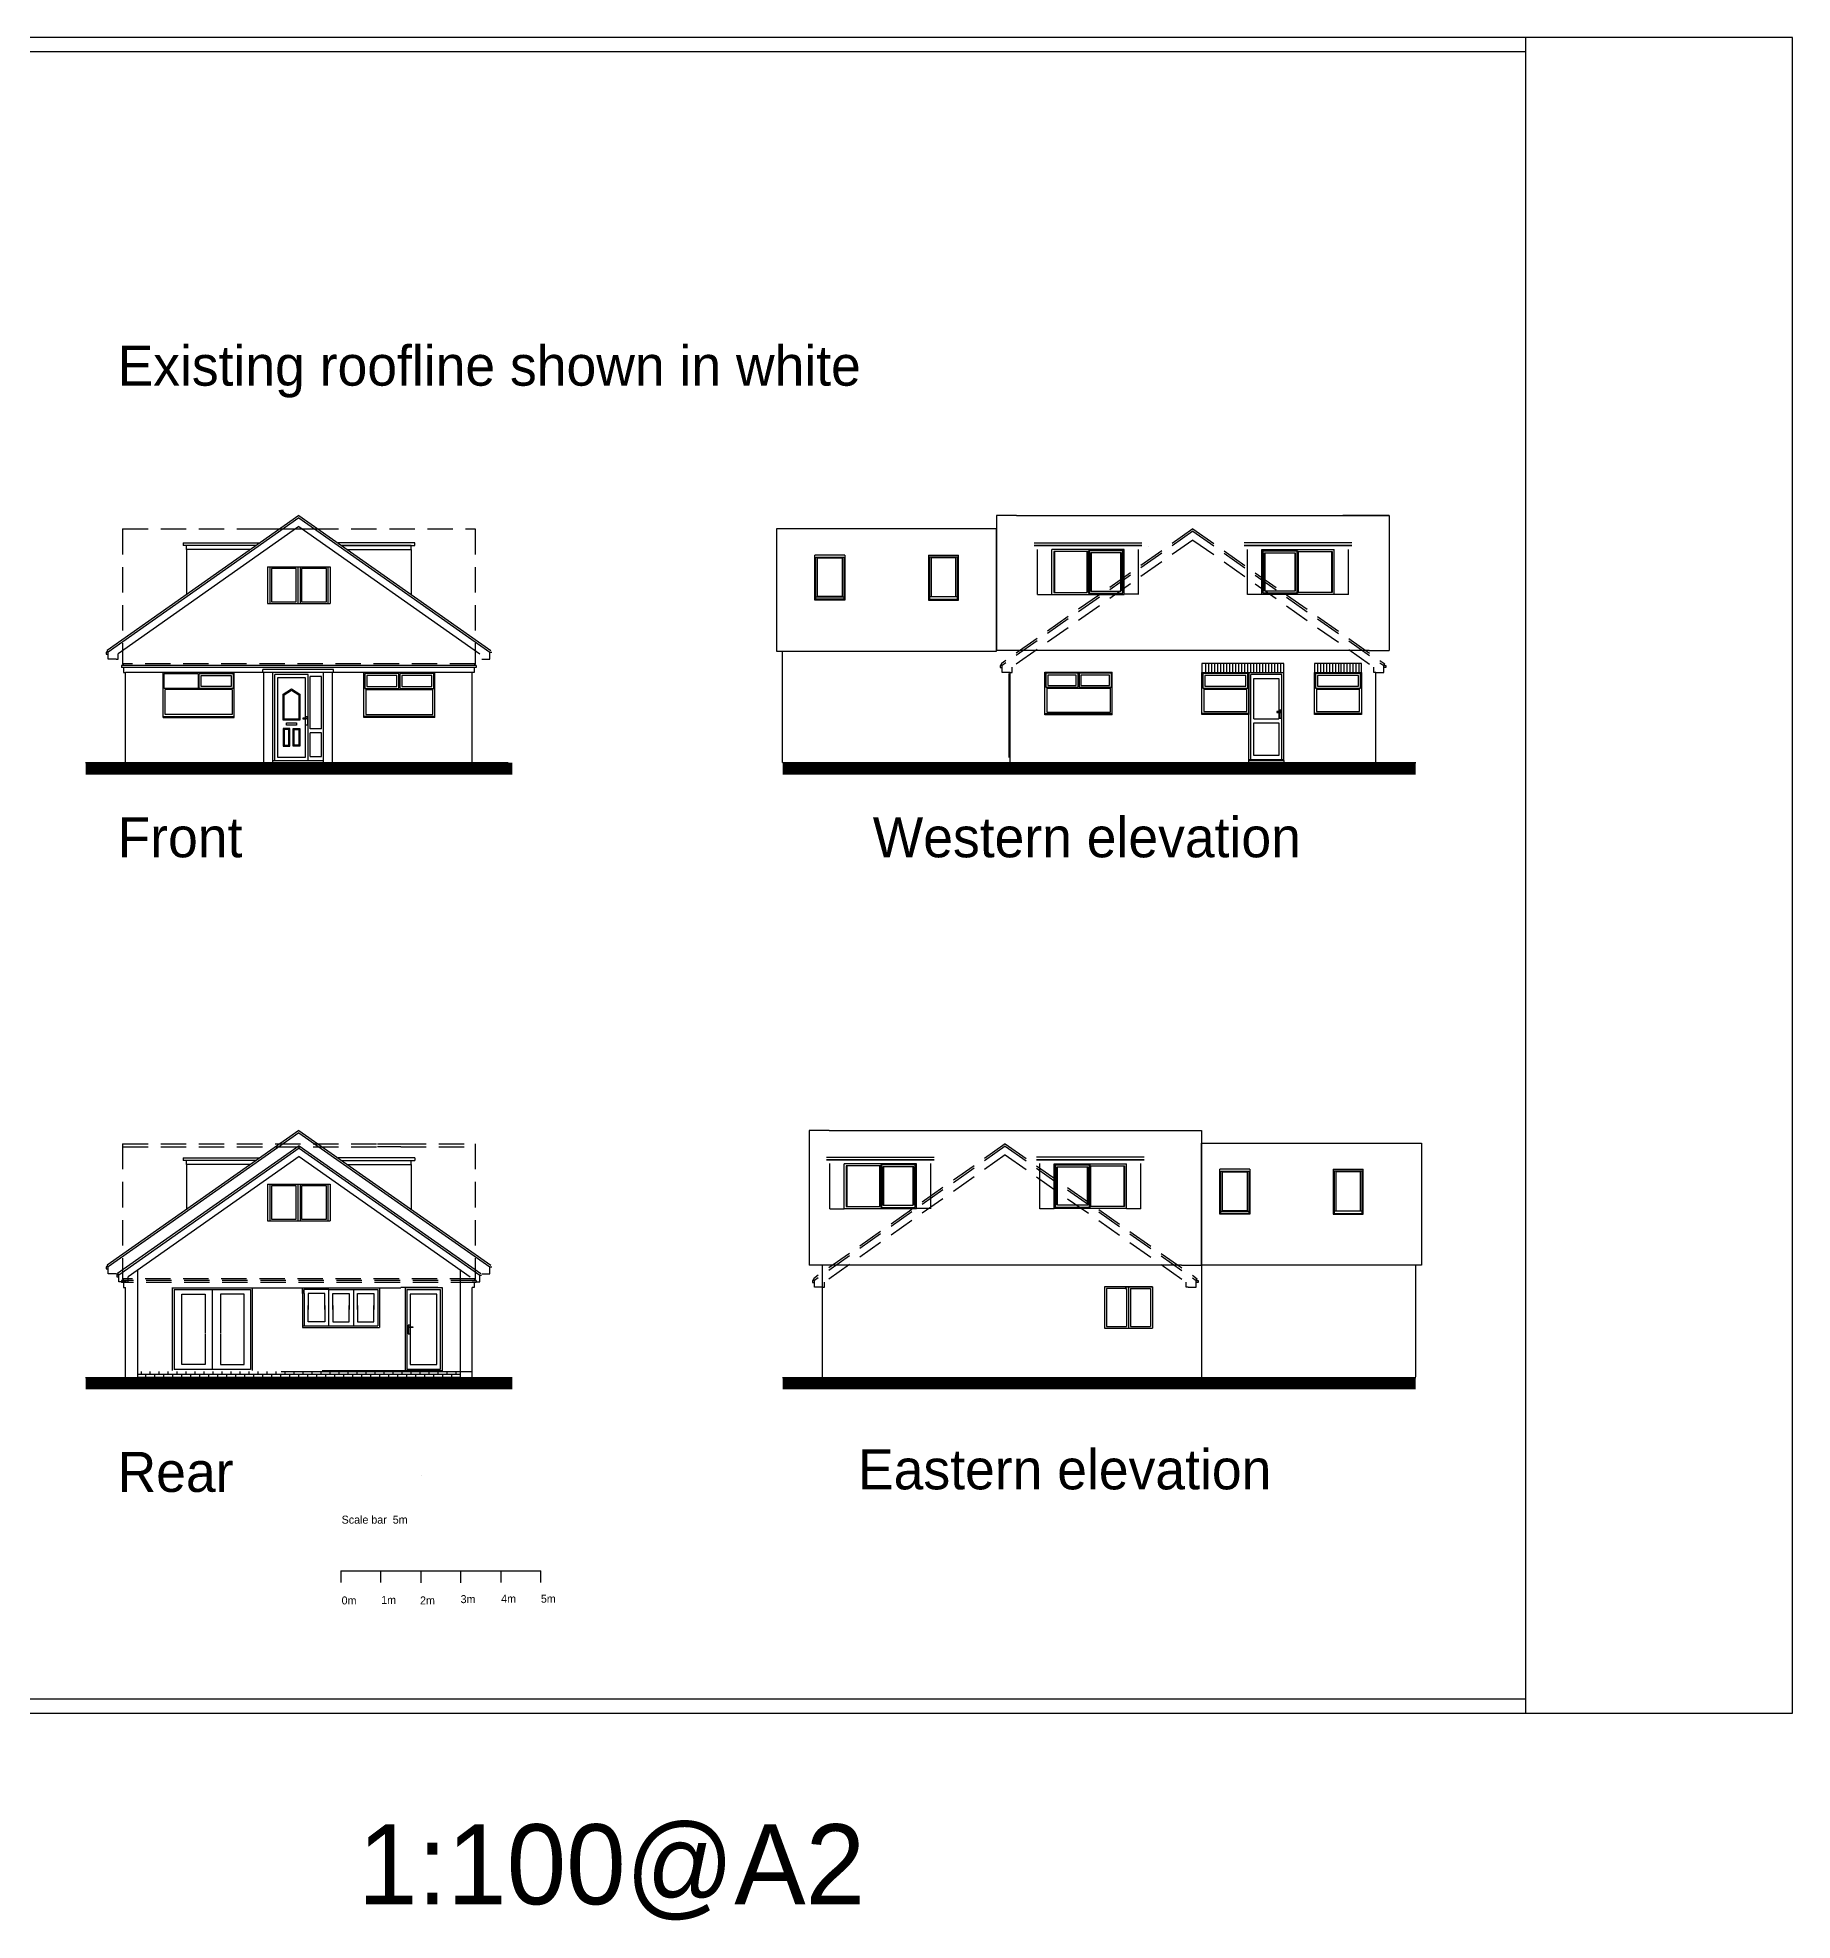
# Model space of a CAD drawing. Header units: millimetres. Extents: x 172500 to 842273, y -2500 to 360123.
# Drawn here: x 210652 to 254520, y 87036 to 134088 of the extents above; entities that cross this region are included whole.
import ezdxf

# ---------------------------------------------------------------- set-up
doc = ezdxf.new("R2010")
doc.units = ezdxf.units.MM
doc.linetypes.add('DASHED', pattern=[19.05, 12.7, -6.35])
doc.layers.add('A2  --  Defpoints', color=16, linetype='Continuous', plot=False)
doc.layers.add('A2  --  Viewport', color=243, linetype='Continuous', plot=False)
for name, color, linetype in [('A2 - 1 (0.13mm)', 1, 'Continuous'), ('A2 - Elevation - Detail', 8, 'Continuous'), ('A2 - Elevation - Main Detail', 1, 'Continuous'), ('A2 - Elevation - Wall', 7, 'Continuous'), ('A2 - Elevation - Windoors', 2, 'Continuous'), ('A2 - Hatch - Brick', 8, 'Continuous'), ('A2 - Plan - Windoors', 2, 'Continuous'), ('A2 - Proposal - Line', 100, 'Continuous')]:
    doc.layers.add(name, color=color, linetype=linetype)
doc.styles.add('A2', font='')
doc.styles.get("Standard").update_dxf_attribs({"font": ''})
doc.styles.get('A2').set_extended_font_data('Poppins Light')
doc.styles.get('Standard').set_extended_font_data('Poppins Light')

# ---------------------------------------------------------------- blocks, each defined once
blk = doc.blocks.new('*U78')
at = {"layer": 'A2  --  Defpoints', "color": 1}
blk.add_lwpolyline([(-29700, -2525), (29520, -2525), (29520, 39352), (-29700, 39352)], close=True, dxfattribs=at)
at = {"layer": 'A2  --  Viewport'}
blk.add_line((22845, 39352), (22845, -2525), dxfattribs=at)
blk.add_lwpolyline([(22845, -2175), (-29350, -2175), (-29350, 39002), (22845, 39002)], dxfattribs=at)
at = {"layer": 'A2  --  Defpoints', "color": 1, "insert": (0, -6500), "char_height": 2000, "width": 35600.3, "attachment_point": 5, "style": 'A2'}
blk.add_mtext('1:100@A2', dxfattribs=at)

msp = doc.modelspace()

# ---------------------------------------------------------------- hatches: boundary and pattern name
at = {"layer": 'A2 - Hatch - Brick'}
h = msp.add_hatch(dxfattribs=at)
h.set_pattern_fill('AR-BRSTD', color=256, scale=1.107)
h.set_pattern_definition([(0, (-30143.53, -72693.64), (0, 74.990173), []), (90, (-30143.53, -72693.64), (-112.4712, 74.990173), [74.99017, -74.99017])])
h.paths.add_polyline_path([(221216.9, 100604.9), (221216.9, 100754.9), (213151.9, 100754.9), (213151.9, 100604.9)])

# ---------------------------------------------------------------- linework, layer by layer
at = {"layer": 'A2 - 1 (0.13mm)'}
for p, q in [((217184.4, 122145.8), (212387.7, 118773.6)), ((217184.4, 122086.2), (212414.4, 118732.8)), ((217184.4, 121868.5), (212664.4, 118690.9)), ((217184.4, 122145.8), (221981.1, 118773.6)), ((217184.4, 122086.2), (221954.4, 118732.8)), ((217184.4, 121868.5), (221704.4, 118690.9)), ((234627.1, 122145), (234627.1, 121810)), ((244442.1, 122145), (243280.1, 122145)), ((243280.1, 122145), (243280.1, 122145)), ((214288.7, 121458.9), (216207.3, 121458.9)), ((216118, 121396.1), (214288.7, 121396.1)), ((214375.4, 121295.8), (214375.4, 121396.1)), ((220080.1, 121458.9), (218161.5, 121458.9)), ((219993.4, 121396.1), (218250.7, 121396.1)), ((218250.7, 121396.1), (220080.1, 121396.1)), ((219993.4, 121295.8), (219993.4, 121396.1)), ((220080.1, 121396.1), (220080.1, 121458.9)), ((234627.1, 121810), (233935.1, 121810)), ((234627.1, 121810), (234627.1, 121810)), ((235566.1, 121459.9), (238253.1, 121459.9)), ((235566.1, 121397.1), (238253.1, 121397.1)), ((238253.1, 121397.1), (235566.1, 121397.1)), ((243503.1, 121459.9), (240816.1, 121459.9)), ((243503.1, 121397.1), (240816.1, 121397.1)), ((240816.1, 121397.1), (243503.1, 121397.1)), ((215975.3, 121295.8), (214375.4, 121295.8)), ((218393.4, 121295.8), (219993.4, 121295.8)), ((235649.2, 120172), (235649.2, 121299.9)), ((236003.9, 120172), (236003.9, 121296.8)), ((237815.2, 121296.8), (236003.9, 121296.8)), ((236909, 121245.8), (236070, 121245.8)), ((237815.2, 120178.4), (237815.2, 121296.8)), ((238170, 120172), (238170, 121299.9)), ((238426.8, 121376.5), (238426.8, 121376.5)), ((240899.2, 120172), (240899.2, 121299.9)), ((241254, 120178.4), (241254, 121296.8)), ((241254, 121296.8), (243065.2, 121296.8)), ((242160.2, 121245.8), (242999.2, 121245.8)), ((243065.2, 120172), (243065.2, 121296.8)), ((243420, 120172), (243420, 121299.9)), ((235649.2, 120172), (236003.9, 120172)), ((236003.9, 120174.3), (237815.2, 120174.3)), ((238170, 120178.4), (237815.2, 120178.4)), ((240899.2, 120178.4), (241254, 120178.4)), ((243065.2, 120174.3), (241254, 120174.3)), ((243420, 120172), (243065.2, 120172)), ((229274.1, 115972.7), (229274.1, 118757.2)), ((212751.9, 118395.9), (212751.9, 118345.9)), ((212801.9, 118345.9), (212801.9, 118221.6)), ((212801.9, 118221.6), (212851.9, 118221.6)), ((221566.9, 118221.6), (221516.9, 118221.6)), ((221566.9, 118345.9), (221566.9, 118221.6)), ((221616.9, 118395.9), (221616.9, 118345.9)), ((217184.4, 106779), (212387.7, 103406.9)), ((217184.4, 106719.4), (212414.4, 103366)), ((217191.2, 106391.4), (212652.5, 103200.6)), ((217184.4, 106779), (221981.1, 103406.9)), ((217184.4, 106719.4), (221954.4, 103366)), ((217191.2, 106391.4), (221730, 103200.6)), ((217191.2, 106335), (212677.7, 103162)), ((217191.2, 106129.1), (212914.3, 103122.3)), ((214288.7, 106092.1), (216207.3, 106092.1)), ((214288.7, 106092.1), (214288.7, 106029.4)), ((216118, 106029.4), (214288.7, 106029.4)), ((214375.4, 105929.1), (214375.4, 106029.4)), ((215975.3, 105929.1), (214375.4, 105929.1)), ((217191.2, 106335), (221704.7, 103162)), ((217191.2, 106129.1), (221468.2, 103122.3)), ((220080.1, 106092.1), (218161.5, 106092.1)), ((218250.7, 106029.4), (220080.1, 106029.4)), ((218393.4, 105929.1), (219993.4, 105929.1)), ((219993.4, 105929.1), (219993.4, 106029.4)), ((220080.1, 106092.1), (220080.1, 106029.4)), ((230375.5, 106109.2), (233062.6, 106109.2)), ((230375.5, 106046.4), (233062.6, 106046.4)), ((233062.6, 106046.4), (230375.5, 106046.4)), ((230458.6, 104821.3), (230458.6, 105949.2)), ((230813.4, 104821.3), (230813.4, 105946.1)), ((232624.7, 105946.1), (230813.4, 105946.1)), ((231718.4, 105895.1), (230879.4, 105895.1)), ((232624.7, 104827.7), (232624.7, 105946.1)), ((232979.5, 104821.3), (232979.5, 105949.2)), ((238312.6, 106109.2), (235625.5, 106109.2)), ((238312.6, 106046.4), (235625.5, 106046.4)), ((235625.5, 106046.4), (238312.6, 106046.4)), ((235708.7, 104821.3), (235708.7, 105949.2)), ((236063.4, 104827.7), (236063.4, 105946.1)), ((236063.4, 105946.1), (237874.7, 105946.1)), ((236969.7, 105895.1), (237808.7, 105895.1)), ((237874.7, 104821.3), (237874.7, 105946.1)), ((238229.5, 104821.3), (238229.5, 105949.2)), ((230458.6, 104821.3), (230813.4, 104821.3)), ((230813.4, 104823.6), (232624.7, 104823.6)), ((232979.5, 104827.7), (232624.7, 104827.7)), ((235708.7, 104827.7), (236063.4, 104827.7)), ((237874.7, 104823.6), (236063.4, 104823.6)), ((238229.5, 104821.3), (237874.7, 104821.3)), ((239751.6, 103406.5), (239751.6, 100606.4)), ((245104.6, 100622), (245104.6, 103406.5)), ((212751.9, 103029.2), (212751.9, 102979.2)), ((212801.9, 102979.2), (212801.9, 102854.9)), ((212801.9, 102854.9), (212851.9, 102854.9)), ((221566.9, 102854.9), (221516.9, 102854.9)), ((221566.9, 102979.2), (221566.9, 102854.9)), ((221616.9, 103029.2), (221616.9, 102979.2))]:
    msp.add_line(p, q, dxfattribs=at)
at = {"layer": 'A2 - 1 (0.13mm)', "color": 7, "linetype": 'DASHED', "ltscale": 50}
for p, q in [((212776.9, 121808.9), (212776.9, 118436.7)), ((221591.9, 121808.9), (221591.9, 118436.7))]:
    msp.add_line(p, q, dxfattribs=at)
at = {"layer": 'A2 - 1 (0.13mm)', "color": 0, "linetype": 'DASHED', "ltscale": 50}
for p, q in [((239534.6, 121810), (234737.9, 118437.8)), ((239534.6, 121750.4), (234764.6, 118396.9)), ((239534.6, 121532.7), (235014.6, 118355)), ((239534.6, 121810), (244331.3, 118437.8)), ((239534.6, 121750.4), (244304.6, 118396.9)), ((239534.6, 121532.7), (244054.6, 118355)), ((212776.9, 106442.2), (212776.9, 103070)), ((219144.4, 106442.2), (219729.4, 106442.2)), ((219729.4, 106367.2), (219144.4, 106367.2)), ((221591.9, 106442.2), (221591.9, 103070)), ((234844.1, 106443.7), (230047.4, 103071.5)), ((234844.1, 106384.1), (230074.1, 103030.7)), ((234844.1, 106443.7), (239640.8, 103071.5)), ((234844.1, 106384.1), (239614.1, 103030.7)), ((234844.1, 106166.4), (230324.1, 102988.8)), ((234844.1, 106166.4), (239364.1, 102988.8))]:
    msp.add_line(p, q, dxfattribs=at)
at = {"layer": 'A2 - 1 (0.13mm)', "color": 1, "ltscale": 50}
for points in [[(235127.1, 122145), (243942.1, 122145)], [(243942.1, 118772.8), (235127.1, 118772.8)], [(230436.6, 106778.7), (239251.6, 106778.7)], [(239251.6, 103406.5), (230436.6, 103406.5)]]:
    msp.add_lwpolyline(points, dxfattribs=at)
at = {"layer": 'A2 - 1 (0.13mm)', "color": 7, "linetype": 'DASHED', "ltscale": 50}
for points in [[(212776.9, 121808.9), (221591.9, 121808.9)], [(221591.9, 118436.7), (212776.9, 118436.7)]]:
    msp.add_lwpolyline(points, dxfattribs=at)
at = {"layer": 'A2 - 1 (0.13mm)'}
for points in [[(214288.7, 121458.9), (214288.7, 121396.1)], [(212614.4, 118558.5), (212414.4, 118558.5), (212414.4, 118732.8), (212364.4, 118732.8)], [(212364.4, 118732.8), (212364.4, 118682.8), (212414.4, 118682.8)], [(212414.4, 118732.8), (212387.7, 118773.6)], [(212664.4, 118558.5), (212664.4, 118690.9)], [(221754.4, 118558.5), (221954.4, 118558.5), (221954.4, 118732.8), (222004.4, 118732.8)], [(212614.4, 118558.5), (212664.4, 118558.5)], [(221616.9, 118395.9), (212751.9, 118395.9)], [(221616.9, 118345.9), (212751.9, 118345.9)], [(212776.9, 118436.7), (212801.9, 118395.9)], [(212851.9, 115971.6), (212851.9, 118221.6)], [(212851.9, 115971.6), (212851.9, 118221.6)], [(216281.9, 118221.6), (212851.9, 118221.6)], [(213786.9, 117096.6), (213786.9, 118221.6)], [(215561.9, 117096.6), (215561.9, 118221.6)], [(216281.9, 118221.6), (216281.9, 118296.6)], [(218046.9, 118296.6), (216281.9, 118296.6)], [(218046.9, 118221.6), (216281.9, 118221.6)], [(216306.9, 115971.6), (216306.9, 118221.6)], [(216531.9, 115971.6), (216531.9, 118221.6)], [(217796.9, 115971.6), (217796.9, 118221.6)], [(218021.9, 115971.6), (218021.9, 118221.6)], [(218046.9, 118221.6), (218046.9, 118296.6)], [(221516.9, 118221.6), (218046.9, 118221.6)], [(218806.9, 117096.6), (218806.9, 118221.6)], [(220581.9, 117096.6), (220581.9, 118221.6)], [(221516.9, 115971.6), (221516.9, 118221.6)], [(221591.9, 118436.7), (221566.9, 118395.9)], [(234964.6, 115972.7), (234964.6, 118222.7)], [(240934.6, 118222.7), (240934.6, 117172.7), (239759.6, 117172.7), (239759.6, 118222.7)], [(239759.6, 118222.7), (240934.6, 118222.7)], [(240934.6, 116022.7), (240934.6, 118222.7)], [(240934.6, 118222.7), (241804.6, 118222.7)], [(241804.6, 116022.7), (241804.6, 118222.7)], [(243749.6, 118222.7), (243749.6, 117172.7), (242574.6, 117172.7), (242574.6, 118222.7)], [(242574.6, 118222.7), (243749.6, 118222.7)], [(244054.6, 118222.7), (244054.6, 118355)], [(244104.6, 118222.7), (244054.6, 118222.7)], [(244104.6, 115972.7), (244104.6, 118222.7)], [(244304.6, 118396.9), (244331.3, 118437.8)], [(244354.6, 118396.9), (244354.6, 118346.9), (244304.6, 118346.9)], [(213786.9, 117096.6), (215561.9, 117096.6)], [(220581.9, 117096.6), (218806.9, 117096.6)], [(211851.9, 115971.6), (222416.9, 115971.6)], [(229274.1, 115972.7), (245104.6, 115972.7)], [(212614.4, 103191.7), (212414.4, 103191.7), (212414.4, 103366), (212364.4, 103366)], [(212364.4, 103366), (212364.4, 103316), (212414.4, 103316)], [(212414.4, 103366), (212387.7, 103406.9)], [(212614.4, 103191.7), (212664.4, 103191.7)], [(212867, 102997), (212677.7, 102997), (212677.7, 103162), (212630.4, 103162)], [(212630.4, 103162), (212630.4, 103114.6), (212677.7, 103114.6)], [(212677.7, 103162), (212652.5, 103200.6)], [(212664.4, 103191.7), (212664.4, 103209)], [(212776.9, 103070), (212801.9, 103029.2)], [(212914.3, 102997), (212914.3, 103122.3)], [(221515.5, 102997), (221704.7, 102997), (221704.7, 103162), (221752, 103162)], [(221591.9, 103070), (221566.9, 103029.2)], [(221754.4, 103191.7), (221954.4, 103191.7), (221954.4, 103366), (222004.4, 103366)], [(230074.1, 103030.7), (230047.4, 103071.5)], [(230274.1, 100606.4), (230274.1, 103406.5)], [(212851.9, 100604.9), (212851.9, 102854.9)], [(212867, 102997), (212914.3, 102997)], [(221516.9, 100604.9), (221516.9, 102854.9)], [(230274.1, 102856.4), (230324.1, 102856.4)], [(239414.1, 102856.4), (239364.1, 102856.4)], [(211851.9, 100604.9), (222516.9, 100604.9)], [(229274.1, 100606.4), (245105, 100606.4)]]:
    msp.add_lwpolyline(points, dxfattribs=at)
for points in [[(234627.1, 121810), (229127.1, 121810), (229127.1, 118757.2), (234627.1, 118757.2)], [(239751.6, 106459.3), (245251.6, 106459.3), (245251.6, 103406.5), (239751.6, 103406.5)]]:
    msp.add_lwpolyline(points, close=True, dxfattribs=at)
at = {"layer": 'A2 - 1 (0.13mm)', "color": 0, "linetype": 'DASHED', "ltscale": 50}
for points in [[(234964.6, 118222.7), (234764.6, 118222.7), (234764.6, 118396.9), (234714.6, 118396.9)], [(234714.6, 118396.9), (234714.6, 118346.9), (234764.6, 118346.9)], [(234764.6, 118396.9), (234737.9, 118437.8)], [(234964.6, 118222.7), (235014.6, 118222.7)], [(235014.6, 118222.7), (235014.6, 118355)], [(244104.6, 118222.7), (244304.6, 118222.7), (244304.6, 118396.9), (244354.6, 118396.9)], [(212776.9, 106442.2), (219144.4, 106442.2)], [(212776.9, 106367.2), (219144.4, 106367.2)], [(219729.4, 106442.2), (221591.9, 106442.2)], [(219729.4, 106367.2), (221591.9, 106367.2)], [(221591.9, 103070), (212776.9, 103070)], [(239614.1, 103030.7), (239640.8, 103071.5)], [(221616.9, 103029.2), (212751.9, 103029.2)], [(221616.9, 102979.2), (212751.9, 102979.2)], [(230274.1, 102856.4), (230074.1, 102856.4), (230074.1, 103030.7), (230024.1, 103030.7)], [(230024.1, 103030.7), (230024.1, 102980.7), (230074.1, 102980.7)], [(230324.1, 102856.4), (230324.1, 102988.8)], [(239364.1, 102856.4), (239364.1, 102988.8)], [(239414.1, 102856.4), (239614.1, 102856.4), (239614.1, 103030.7), (239664.1, 103030.7)], [(239664.1, 103030.7), (239664.1, 102980.7), (239614.1, 102980.7)]]:
    msp.add_lwpolyline(points, dxfattribs=at)
at = {"layer": 'A2 - Elevation - Detail'}
for p, q in [((239844.6, 118447.7), (239844.6, 118222.7)), ((239919.6, 118447.7), (239919.6, 118222.7)), ((239994.6, 118447.7), (239994.6, 118222.7)), ((240069.6, 118447.7), (240069.6, 118222.7)), ((240144.6, 118447.7), (240144.6, 118222.7)), ((240219.6, 118447.7), (240219.6, 118222.7)), ((240294.6, 118447.7), (240294.6, 118222.7)), ((240369.6, 118447.7), (240369.6, 118222.7)), ((240444.6, 118447.7), (240444.6, 118222.7)), ((240519.6, 118447.7), (240519.6, 118222.7)), ((240594.6, 118447.7), (240594.6, 118222.7)), ((240669.6, 118447.7), (240669.6, 118222.7)), ((240744.6, 118447.7), (240744.6, 118222.7)), ((240819.6, 118447.7), (240819.6, 118222.7)), ((240894.6, 118447.7), (240894.6, 118222.7)), ((240969.6, 118447.7), (240969.6, 118222.7)), ((241044.6, 118447.7), (241044.6, 118222.7)), ((241119.6, 118447.7), (241119.6, 118222.7)), ((241194.6, 118447.7), (241194.6, 118222.7)), ((241269.6, 118447.7), (241269.6, 118222.7)), ((241344.6, 118447.7), (241344.6, 118222.7)), ((241419.6, 118447.7), (241419.6, 118222.7)), ((241494.6, 118447.7), (241494.6, 118222.7)), ((241569.6, 118447.7), (241569.6, 118222.7)), ((241644.6, 118447.7), (241644.6, 118222.7)), ((241719.6, 118447.7), (241719.6, 118222.7)), ((242644.6, 118447.7), (242644.6, 118222.7)), ((242719.6, 118447.7), (242719.6, 118222.7)), ((242794.6, 118447.7), (242794.6, 118222.7)), ((242869.6, 118447.7), (242869.6, 118222.7)), ((242944.6, 118447.7), (242944.6, 118222.7)), ((243019.6, 118447.7), (243019.6, 118222.7)), ((243094.6, 118447.7), (243094.6, 118222.7)), ((243169.6, 118447.7), (243169.6, 118222.7)), ((243232.1, 118447.7), (243232.1, 118222.7)), ((243307.1, 118447.7), (243307.1, 118222.7)), ((243382.1, 118447.7), (243382.1, 118222.7)), ((243457.1, 118447.7), (243457.1, 118222.7)), ((243532.1, 118447.7), (243532.1, 118222.7)), ((243607.1, 118447.7), (243607.1, 118222.7)), ((243682.1, 118447.7), (243682.1, 118222.7))]:
    msp.add_line(p, q, dxfattribs=at)
for points in [[(214661.9, 117825.4), (213811.9, 117825.4), (213811.9, 118196.6), (214661.9, 118196.6)], [(214686.9, 118196.6), (215536.9, 118196.6), (215536.9, 117825.4), (214686.9, 117825.4)], [(214736.9, 118146.6), (215486.9, 118146.6), (215486.9, 117875.4), (214736.9, 117875.4)], [(219681.9, 118196.6), (218831.9, 118196.6), (218831.9, 117825.4), (219681.9, 117825.4)], [(219631.9, 118146.6), (218881.9, 118146.6), (218881.9, 117875.4), (219631.9, 117875.4)], [(219706.9, 117825.4), (220556.9, 117825.4), (220556.9, 118196.6), (219706.9, 118196.6)], [(219756.9, 117875.4), (220506.9, 117875.4), (220506.9, 118146.6), (219756.9, 118146.6)], [(240909.6, 118197.7), (239784.6, 118197.7), (239784.6, 117826.4), (240909.6, 117826.4)], [(240859.6, 118147.7), (239834.6, 118147.7), (239834.6, 117876.4), (240859.6, 117876.4)], [(243724.6, 118197.7), (242599.6, 118197.7), (242599.6, 117826.4), (243724.6, 117826.4)], [(243674.6, 118147.7), (242649.6, 118147.7), (242649.6, 117876.4), (243674.6, 117876.4)], [(216787.1, 117677.3), (216996.9, 117811.4), (217206.7, 117677.3), (217206.7, 117028.2), (216787.1, 117028.2)], [(216812.1, 117663.6), (216996.9, 117781.8), (217181.7, 117663.6), (217181.7, 117053.2), (216812.1, 117053.2)], [(241729.3, 117244.5), (241634.7, 117244.5), (241634.7, 117226), (241729.3, 117226)], [(216954.1, 116824.7), (216787.1, 116824.7), (216787.1, 116380.5), (216954.1, 116380.5)], [(216929.1, 116799.7), (216812.1, 116799.7), (216812.1, 116405.5), (216929.1, 116405.5)], [(216874.5, 116961.1), (217125.8, 116961.1), (217125.8, 116905.3), (216874.5, 116905.3)], [(217039.7, 116824.7), (217206.7, 116824.7), (217206.7, 116380.5), (217039.7, 116380.5)], [(217064.7, 116799.7), (217181.7, 116799.7), (217181.7, 116405.5), (217064.7, 116405.5)], [(217376.8, 117081.4), (217282.2, 117081.4), (217282.2, 117063), (217376.8, 117063)], [(219934.9, 101868.7), (220029.5, 101868.7), (220029.5, 101850.2), (219934.9, 101850.2)]]:
    msp.add_lwpolyline(points, close=True, dxfattribs=at)
for points in [[(216581.9, 116021.6), (216581.9, 118171.6)], [(217411.9, 118171.6), (216581.9, 118171.6)], [(217411.9, 116021.6), (217411.9, 118171.6)], [(217461.9, 116817.7), (217461.9, 118121.6)], [(217746.9, 118121.6), (217461.9, 118121.6)], [(217746.9, 116817.7), (217746.9, 118121.6)], [(234939.6, 116097.7), (234939.6, 118196)], [(241804.6, 118222.7), (241804.6, 118447.7), (239759.6, 118447.7), (239759.6, 118222.7)], [(240984.6, 116047.7), (240984.6, 118172.7)], [(241754.6, 118172.7), (240984.6, 118172.7)], [(241754.6, 116047.7), (241754.6, 118172.7)], [(243749.6, 118222.7), (243749.6, 118447.7), (242574.6, 118447.7), (242574.6, 118222.7)], [(215511.9, 117800.4), (215511.9, 117171.6), (213836.9, 117171.6), (213836.9, 117800.4)], [(215511.9, 117800.4), (213836.9, 117800.4)], [(217336.9, 117063), (217336.9, 116096.6), (216656.9, 116096.6), (216656.9, 118096.6), (217336.9, 118096.6), (217336.9, 117081.4)], [(218856.9, 117800.4), (218856.9, 117171.6), (220531.9, 117171.6), (220531.9, 117800.4)], [(218856.9, 117800.4), (220531.9, 117800.4)], [(239809.6, 117801.4), (239809.6, 117247.7), (240884.6, 117247.7), (240884.6, 117801.4)], [(239809.6, 117801.4), (240884.6, 117801.4)], [(241059.6, 117061.3), (241059.6, 118072.7), (241679.6, 118072.7), (241679.6, 117244.5)], [(242624.6, 117801.4), (242624.6, 117247.7), (243699.6, 117247.7), (243699.6, 117801.4)], [(242624.6, 117801.4), (243699.6, 117801.4)], [(240934.6, 117197.7), (239759.6, 117197.7)], [(241679.6, 117226), (241679.6, 117061.3)], [(241700, 117244.5), (241700, 117286.7), (241734.9, 117286.7), (241734.9, 117068.3), (241700, 117068.3), (241700, 117226)], [(243749.6, 117197.7), (242574.6, 117197.7)], [(213786.9, 117121.6), (215561.9, 117121.6)], [(217349.8, 117081.4), (217349.8, 117123.6), (217399.5, 117123.6), (217399.5, 116905.3), (217349.8, 116905.3), (217349.8, 117063)], [(217746.9, 116817.7), (217461.9, 116817.7)], [(217461.9, 116121.6), (217461.9, 116717.7)], [(217746.9, 116717.7), (217461.9, 116717.7)], [(217746.9, 116121.6), (217746.9, 116717.7)], [(220581.9, 117121.6), (218806.9, 117121.6)], [(241059.6, 117061.3), (241679.6, 117061.3)], [(241679.6, 116961.3), (241679.6, 116147.7), (241059.6, 116147.7), (241059.6, 116961.3)], [(241059.6, 116961.3), (241679.6, 116961.3)], [(216531.9, 116021.6), (217796.9, 116021.6)], [(217461.9, 116121.6), (217746.9, 116121.6)], [(240934.6, 116047.7), (241804.6, 116047.7)], [(240934.6, 115972.7), (240934.6, 116022.7), (241804.6, 116022.7), (241804.6, 115972.7)], [(219961.9, 101868.7), (219961.9, 101910.9), (219912.2, 101910.9), (219912.2, 101692.5), (219961.9, 101692.5), (219961.9, 101850.2)]]:
    msp.add_lwpolyline(points, dxfattribs=at)
at = {"layer": 'A2 - Elevation - Detail', "color": 254, "const_width": 300}
for points in [[(222516.9, 115821.6), (211851.9, 115821.6)], [(245104.6, 115822.7), (229274.1, 115822.7)], [(222516.9, 100454.9), (211851.9, 100454.9)], [(211851.9, 100454.9), (222516.9, 100454.9)], [(245105, 100456.4), (229274.1, 100456.4)]]:
    msp.add_lwpolyline(points, dxfattribs=at)
at = {"layer": 'A2 - Elevation - Main Detail'}
for p, q in [((235127.1, 122145), (234627.1, 122145)), ((234627.1, 122145), (234627.1, 118772.8)), ((243942.1, 122145), (244442.1, 122145)), ((244442.1, 122145), (244442.1, 118772.8)), ((235127.1, 118772.8), (234627.1, 118772.8)), ((243936.9, 118772.8), (244442.1, 118772.8)), ((230436.6, 106778.7), (229936.6, 106778.7)), ((229936.6, 106778.7), (229936.6, 103406.5)), ((239251.6, 106778.7), (239751.6, 106778.7)), ((239751.6, 106778.7), (239751.6, 103406.5)), ((230436.6, 103406.5), (229936.6, 103406.5)), ((239246.4, 103406.5), (239751.6, 103406.5))]:
    msp.add_line(p, q, dxfattribs=at)
msp.add_lwpolyline([(220248, 98148.6), (220248, 98148.6)], close=True, dxfattribs=at)
at = {"layer": 'A2 - Elevation - Wall'}
for p, q in [((213151.9, 103289.4), (213151.9, 100604.9)), ((221216.9, 103299), (221216.9, 100604.9))]:
    msp.add_line(p, q, dxfattribs=at)
msp.add_lwpolyline([(211851.9, 100604.9), (222516.9, 100604.9)], dxfattribs=at)
at = {"layer": 'A2 - Elevation - Windoors'}
for p, q in [((236894, 121245.8), (236055, 121245.8)), ((236055, 121245.8), (236055, 120225.4)), ((236070, 121245.8), (236070, 120225.4)), ((236894, 120225.4), (236894, 121245.8)), ((236909, 120225.4), (236909, 121245.8)), ((236924.6, 121266.2), (236924.6, 120204.9)), ((237781.8, 121266.2), (236924.6, 121266.2)), ((236939.6, 121266.2), (236939.6, 120204.9)), ((237796.8, 121266.2), (236939.6, 121266.2)), ((236975.6, 121215.2), (236975.6, 120256)), ((237730.7, 121215.2), (236975.6, 121215.2)), ((236990.6, 121215.2), (236990.6, 120256)), ((237745.7, 121215.2), (236990.6, 121215.2)), ((237730.7, 120256), (237730.7, 121215.2)), ((237745.7, 120256), (237745.7, 121215.2)), ((237781.8, 120204.9), (237781.8, 121266.2)), ((237796.8, 120204.9), (237796.8, 121266.2)), ((241272.4, 120204.9), (241272.4, 121266.2)), ((241272.4, 121266.2), (242129.6, 121266.2)), ((241287.4, 120204.9), (241287.4, 121266.2)), ((241287.4, 121266.2), (242144.6, 121266.2)), ((241323.4, 120256), (241323.4, 121215.2)), ((241323.4, 121215.2), (242078.6, 121215.2)), ((241338.4, 120256), (241338.4, 121215.2)), ((241338.4, 121215.2), (242093.6, 121215.2)), ((242078.6, 121215.2), (242078.6, 120256)), ((242093.6, 121215.2), (242093.6, 120256)), ((242129.6, 121266.2), (242129.6, 120204.9)), ((242144.6, 121266.2), (242144.6, 120204.9)), ((242160.2, 120225.4), (242160.2, 121245.8)), ((242175.2, 120225.4), (242175.2, 121245.8)), ((242175.2, 121245.8), (243014.2, 121245.8)), ((242999.2, 121245.8), (242999.2, 120225.4)), ((243014.2, 121245.8), (243014.2, 120225.4)), ((216401.6, 120860.1), (217967.2, 120860.1)), ((216401.6, 120860.1), (216401.6, 119945.8)), ((216458.7, 120860.1), (216458.7, 119945.8)), ((217155.8, 120860.1), (217155.8, 119945.8)), ((217213, 120860.1), (217213, 119945.8)), ((217910.1, 120860.1), (217910.1, 119945.8)), ((217967.2, 120860.1), (217967.2, 119945.8)), ((236055, 120225.4), (236894, 120225.4)), ((236924.6, 120204.9), (237781.8, 120204.9)), ((236975.6, 120256), (237730.7, 120256)), ((242144.6, 120204.9), (241287.4, 120204.9)), ((242093.6, 120256), (241338.4, 120256)), ((243014.2, 120225.4), (242175.2, 120225.4)), ((216401.6, 119945.8), (217967.2, 119945.8)), ((231703.4, 105895.1), (230864.4, 105895.1)), ((230864.4, 105895.1), (230864.4, 104874.7)), ((230879.4, 105895.1), (230879.4, 104874.7)), ((231703.4, 104874.7), (231703.4, 105895.1)), ((231718.4, 104874.7), (231718.4, 105895.1)), ((231734.1, 105915.5), (231734.1, 104854.3)), ((232591.2, 105915.5), (231734.1, 105915.5)), ((231749.1, 105915.5), (231749.1, 104854.3)), ((232606.2, 105915.5), (231749.1, 105915.5)), ((232591.2, 104854.3), (232591.2, 105915.5)), ((232606.2, 104854.3), (232606.2, 105915.5)), ((236081.9, 104854.3), (236081.9, 105915.5)), ((236081.9, 105915.5), (236939.1, 105915.5)), ((236096.9, 104854.3), (236096.9, 105915.5)), ((236096.9, 105915.5), (236954.1, 105915.5)), ((236939.1, 105915.5), (236939.1, 104854.3)), ((236954.1, 105915.5), (236954.1, 104854.3)), ((236969.7, 104874.7), (236969.7, 105895.1)), ((236984.7, 104874.7), (236984.7, 105895.1)), ((236984.7, 105895.1), (237823.7, 105895.1)), ((237808.7, 105895.1), (237808.7, 104874.7)), ((237823.7, 105895.1), (237823.7, 104874.7)), ((216401.6, 105433.8), (217967.2, 105433.8)), ((216401.6, 105433.8), (216401.6, 104519.5)), ((216458.7, 105433.8), (216458.7, 104519.5)), ((217155.8, 105433.8), (217155.8, 104519.5)), ((217213, 105433.8), (217213, 104519.5)), ((217910.1, 105433.8), (217910.1, 104519.5)), ((217967.2, 105433.8), (217967.2, 104519.5)), ((231785.1, 105864.5), (231785.1, 104905.3)), ((232540.2, 105864.5), (231785.1, 105864.5)), ((231800.1, 105864.5), (231800.1, 104905.3)), ((232555.2, 105864.5), (231800.1, 105864.5)), ((232540.2, 104905.3), (232540.2, 105864.5)), ((232555.2, 104905.3), (232555.2, 105864.5)), ((236132.9, 104905.3), (236132.9, 105864.5)), ((236132.9, 105864.5), (236888, 105864.5)), ((236147.9, 104905.3), (236147.9, 105864.5)), ((236147.9, 105864.5), (236903, 105864.5)), ((236888, 105864.5), (236888, 104905.3)), ((236903, 105864.5), (236903, 104905.3)), ((216401.6, 104519.5), (217967.2, 104519.5)), ((230864.4, 104874.7), (231703.4, 104874.7)), ((231734.1, 104854.3), (232591.2, 104854.3)), ((231785.1, 104905.3), (232540.2, 104905.3)), ((236954.1, 104854.3), (236096.9, 104854.3)), ((236903, 104905.3), (236147.9, 104905.3)), ((237823.7, 104874.7), (236984.7, 104874.7)), ((214014.4, 102854.9), (214014.4, 100774.9)), ((214064.4, 102804.9), (215972.1, 102804.9)), ((214064.4, 102804.9), (214064.4, 100804.9)), ((218544.5, 102805), (218544.5, 101894.5)), ((219159.6, 102805), (219159.6, 101894.5)), ((219199.4, 102847.4), (219199.4, 101854.7)), ((215972.1, 100804.9), (214064.4, 100804.9)), ((216741.9, 100754.9), (221516.9, 100754.9))]:
    msp.add_line(p, q, dxfattribs=at)
for points in [[(230834.8, 121157.8), (230834.8, 120032.9), (230084.9, 120032.9), (230084.9, 121157.8)], [(230834.8, 121157.8), (230084.9, 121157.8)], [(230459.8, 121091.1), (230459.8, 121107.8)], [(232919.4, 121157.8), (232919.4, 120032.9), (233669.3, 120032.9), (233669.3, 121157.8)], [(232919.4, 121157.8), (233669.3, 121157.8)], [(233294.4, 121091.1), (233294.4, 121107.8)], [(230084.9, 120114), (230834.8, 120114)], [(230834.8, 120053.7), (230084.9, 120053.7)], [(233669.3, 120114), (232919.4, 120114)], [(232919.4, 120053.7), (233669.3, 120053.7)], [(240959.3, 105807.1), (240959.3, 104682.2), (240209.3, 104682.2), (240209.3, 105807.1)], [(240959.3, 105807.1), (240209.3, 105807.1)], [(240584.3, 105740.4), (240584.3, 105757.1)], [(243043.9, 105807.1), (243043.9, 104682.2), (243793.8, 104682.2), (243793.8, 105807.1)], [(243043.9, 105807.1), (243793.8, 105807.1)], [(243418.8, 105740.4), (243418.8, 105757.1)], [(240209.3, 104763.4), (240959.3, 104763.4)], [(240959.3, 104703), (240209.3, 104703)], [(243793.8, 104763.4), (243043.9, 104763.4)], [(243043.9, 104703), (243793.8, 104703)], [(217271.9, 102703.4), (217271.9, 102847.8)], [(217271.9, 102847.4), (219199.4, 102847.4)], [(217271.9, 102703.4), (217271.9, 101894.5)], [(217929.4, 102805), (217314.3, 102805)], [(217314.3, 102703.4), (217314.3, 102805)], [(217314.3, 102703.4), (217314.3, 101894.5)], [(219836.9, 102854.4), (220766.9, 102854.4), (220766.9, 100754.4), (217761.9, 100754.4)], [(217929.4, 101894.5), (217929.4, 102805), (219159.6, 102805)], [(219883.9, 102804.4), (220716.9, 102804.4), (220716.9, 100804.4), (219883.9, 100804.4)], [(237838.4, 102872), (238523.4, 102872), (238523.4, 101832)], [(237838.4, 102825), (237876.4, 102825)], [(237970.4, 102825), (238476.4, 102825), (238476.4, 101879)], [(215774.4, 100810.1), (215774.4, 100810.1)], [(217761.9, 100774.4), (220766.9, 100774.4)]]:
    msp.add_lwpolyline(points, dxfattribs=at)
for points in [[(230809.8, 121107.8), (230809.8, 120053.7), (230109.9, 120053.7), (230109.9, 121107.8)], [(230768.1, 121091.1), (230768.1, 120120.4), (230151.5, 120120.4), (230151.5, 121091.1)], [(232944.4, 121107.8), (232944.4, 120053.7), (233644.3, 120053.7), (233644.3, 121107.8)], [(232986.1, 121091.1), (232986.1, 120120.4), (233602.7, 120120.4), (233602.7, 121091.1)], [(240934.3, 105757.1), (240934.3, 104703), (240234.3, 104703), (240234.3, 105757.1)], [(240892.6, 105740.4), (240892.6, 104769.7), (240276, 104769.7), (240276, 105740.4)], [(243068.9, 105757.1), (243068.9, 104703), (243768.8, 104703), (243768.8, 105757.1)], [(243110.5, 105740.4), (243110.5, 104769.7), (243727.1, 104769.7), (243727.1, 105740.4)], [(217543.2, 102703.8), (217543.2, 102703.8)]]:
    msp.add_lwpolyline(points, close=True, dxfattribs=at)
at = {"layer": 'A2 - Elevation - Windoors', "color": 8}
for points in [[(216496.8, 120822), (216496.8, 119983.9), (217117.7, 119983.9), (217117.7, 120822)], [(217872, 119983.9), (217872, 120822), (217251, 120822), (217251, 119983.9)], [(216496.8, 105395.7), (216496.8, 104557.6), (217117.7, 104557.6), (217117.7, 105395.7)], [(217872, 104557.6), (217872, 105395.7), (217251, 105395.7), (217251, 104557.6)], [(219964.2, 100924.4), (220635.8, 100924.4), (220635.8, 102684.4), (219967.8, 102684.4)]]:
    msp.add_lwpolyline(points, close=True, dxfattribs=at)
for points in [[(214842.6, 101695.7), (214842.6, 100924.9), (214252.6, 100924.9), (214252.6, 102684.9), (214842.6, 102684.9), (214842.6, 101714.1)], [(215224.3, 101695.7), (215224.3, 100924.9), (215814.3, 100924.9), (215814.3, 102684.9), (215224.3, 102684.9), (215224.3, 101714.1)], [(217827.7, 102298.9), (217827.7, 102703.4), (217415.9, 102703.4), (217415.9, 102298.9)], [(218031, 102298.9), (218031, 102703.4), (218442.9, 102703.4), (218442.9, 102298.9)], [(218646.1, 102298.9), (218646.1, 102703.4), (219058, 102703.4), (219058, 102298.9)], [(217827.7, 102400.6), (217827.7, 101996.1), (217415.9, 101996.1), (217415.9, 102400.6)], [(218031, 102400.6), (218031, 101996.1), (218442.9, 101996.1), (218442.9, 102400.6)], [(218646.1, 102400.6), (218646.1, 101996.1), (219058, 101996.1), (219058, 102400.6)], [(219058, 101894.5), (219058, 101881.2)]]:
    msp.add_lwpolyline(points, dxfattribs=at)
at = {"layer": 'A2 - Plan - Windoors'}
for p, q in [((214017.1, 102847.4), (216017.1, 102847.4)), ((215018.2, 102804.9), (215018.2, 100804.9)), ((215972.1, 102804.9), (215972.1, 100804.9)), ((216017.1, 102847.4), (216017.1, 100774.9)), ((216017.1, 102847.4), (219730.6, 102847.4)), ((217271.9, 102847.8), (217271.9, 101992.4)), ((220660.6, 102854.4), (219730.6, 102854.4)), ((219730.6, 102854.4), (219730.6, 102854.4)), ((219836.9, 102854.4), (219836.9, 100774.4)), ((219883.9, 102804.4), (219883.9, 100804.4)), ((238523.4, 102872), (237323.4, 102872)), ((237323.4, 102872), (237323.4, 102872)), ((237323.4, 102872), (237323.4, 101832)), ((237876.4, 102825), (237370.4, 102825)), ((237370.4, 102825), (237370.4, 101879)), ((237876.4, 102825), (237876.4, 101879)), ((237923.4, 102872), (237923.4, 101832)), ((237970.4, 102825), (237970.4, 101879)), ((217271.9, 101992.4), (217271.9, 101894.5)), ((217271.9, 101894.5), (219159.6, 101894.5)), ((217271.9, 101894.5), (217271.9, 101854.7)), ((217271.9, 101854.7), (219199.4, 101854.7)), ((237323.4, 101832), (238523.4, 101832)), ((237370.4, 101879), (237876.4, 101879)), ((237970.4, 101879), (238476.4, 101879))]:
    msp.add_line(p, q, dxfattribs=at)
for points in [[(214375.4, 121295.8), (214375.4, 120171)], [(219993.4, 121295.8), (219993.4, 120171)], [(235832.5, 117161), (235832.5, 118229.6)], [(235832.5, 118229.6), (237518.5, 118229.6)], [(237518.5, 117161), (237518.5, 118229.6)], [(235880, 117829.5), (235880, 117232.2), (237471, 117232.2), (237471, 117829.5)], [(235880, 117829.5), (237471, 117829.5)], [(237518.5, 117184.8), (235832.5, 117184.8)], [(237518.5, 117161), (235832.5, 117161)], [(214375.4, 105929.1), (214375.4, 104804.3)], [(219993.4, 105929.1), (219993.4, 104804.3)]]:
    msp.add_lwpolyline(points, dxfattribs=at)
for points in [[(236663.6, 118205.8), (235856.3, 118205.8), (235856.3, 117853.2), (236663.6, 117853.2)], [(236616.1, 118158.3), (235903.8, 118158.3), (235903.8, 117900.7), (236616.1, 117900.7)], [(236687.4, 117853.2), (237494.7, 117853.2), (237494.7, 118205.8), (236687.4, 118205.8)], [(236734.9, 117900.7), (237447.2, 117900.7), (237447.2, 118158.3), (236734.9, 118158.3)]]:
    msp.add_lwpolyline(points, close=True, dxfattribs=at)
at = {"layer": 'A2 - Proposal - Line'}
msp.add_line((216246.2, 121808.9), (218122.6, 121808.9), dxfattribs=at)
at = {"layer": 'A2 - Proposal - Line', "color": 0}
for p, q in [((219235.3, 95479.9), (219235.3, 95770.7)), ((219235.3, 95770.7), (220235.3, 95770.7)), ((220235.3, 95770.7), (220235.3, 95770.7)), ((220235.3, 95770.7), (220235.3, 95466.6)), ((221235.3, 95466.6), (221235.3, 95770.7)), ((221235.3, 95770.7), (222235.3, 95770.7)), ((222235.3, 95770.7), (222235.3, 95770.7)), ((222235.3, 95770.7), (222235.3, 95479.9)), ((223235.3, 95479.9), (223235.3, 95770.7)), ((219235.3, 95479.9), (219235.3, 95479.9)), ((221235.3, 95466.6), (221235.3, 95466.6)), ((223235.3, 95479.9), (223235.3, 95479.9))]:
    msp.add_line(p, q, dxfattribs=at)
for points in [[(218235.3, 95770.7), (223235.3, 95770.7)], [(218235.3, 95770.7), (218235.3, 95479.9)]]:
    msp.add_lwpolyline(points, dxfattribs=at)

# ---------------------------------------------------------------- block references
at = {"layer": 'A2  --  Defpoints'}
msp.add_blockref('*U78', (225000, 94736.4), dxfattribs=at)

# ---------------------------------------------------------------- texts
at = {"layer": 'A2 - 1 (0.13mm)', "char_height": 1000, "attachment_point": 1}
for s, insert in [('{\\C0;Existing roofline shown in white}', (212650, 126390)), ('{\\C0;Front}', (212650, 114603.3)), ('{\\C0;Western elevation}', (231530, 114603.3)), ('{\\C0;Eastern elevation}', (231161.6, 98806.9)), ('{\\C0;Rear}', (212650, 98743.3))]:
    msp.add_mtext_dynamic_manual_height_columns(s, width=31440, gutter_width=11, heights=[0], dxfattribs=dict(at, insert=insert))
at = {"layer": 'A2 - Proposal - Line', "color": 0, "char_height": 200, "attachment_point": 1}
for s, insert in [('Scale bar  5m', (218251.3, 97149.7)), ('0m', (218251.3, 95130.8)), ('1m', (219240.6, 95141.7)), ('2m', (220211.3, 95130.8)), ('3m', (221225.7, 95163.5)), ('4m', (222240, 95174.4)), ('5m', (223232.6, 95174.4))]:
    msp.add_mtext_dynamic_manual_height_columns(s, width=9986.201, gutter_width=11, heights=[0], dxfattribs=dict(at, insert=insert))

doc.saveas('drawing.dxf')
